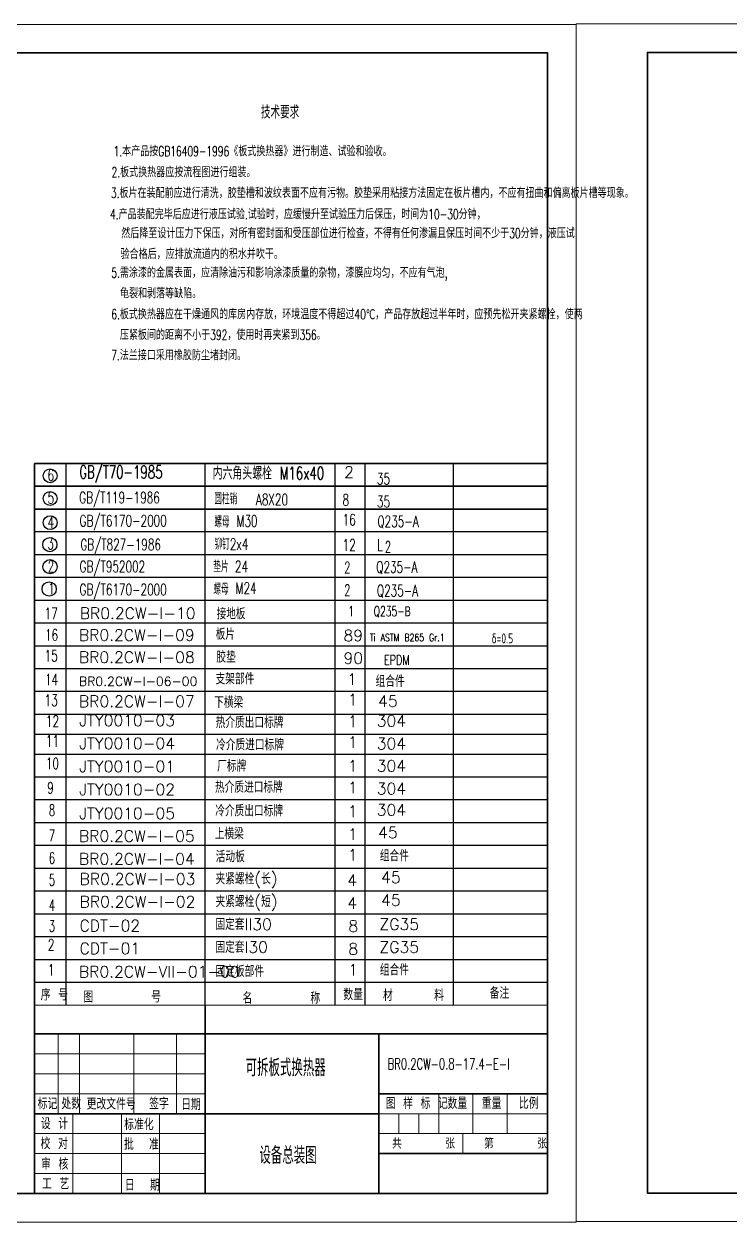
# Model space of a CAD drawing. Header units: millimetres. Extents: x -394 to 6212, y -2458 to 809.
# Drawn here: x 4521.4 to 4769.2, y -2457.9 to -2037.7 of the extents above; entities that cross this region are included whole.
import ezdxf

# ---------------------------------------------------------------- set-up
doc = ezdxf.new("R2010")
doc.units = ezdxf.units.MM
for name, color, linetype, lineweight, true_color in [('1', 1, 'Continuous', 18, 0xff0000), ('2', 2, 'Continuous', 18, 0xffff00), ('3尺寸线', 2, 'Continuous', 18, 0xffff00)]:
    doc.layers.add(name, color=color, linetype=linetype, lineweight=lineweight, true_color=true_color)
for name, color, linetype, lineweight in [('LAYER2', 2, 'Continuous', 25), ('粗实线层', 7, 'Continuous', 35), ('细实线层', 7, 'Continuous', 18)]:
    doc.layers.add(name, color=color, linetype=linetype, lineweight=lineweight)
doc.layers.add('尺寸线与文字层', color=2, linetype='Continuous')
doc.styles.add('HZ', font='txt.shx', dxfattribs={"width": 0.67, "bigfont": 'hztxt.shx'})
doc.styles.get("Standard").update_dxf_attribs({"font": 'txt.shx', "bigfont": 'gbcbig.shx'})

msp = doc.modelspace()

# ---------------------------------------------------------------- linework, layer by layer
at = {"layer": '1'}
for p, q in [((4705.13858, -2381.88314), (4525.13858, -2381.88314)), ((4525.13858, -2391.88314), (4705.13858, -2391.88314)), ((4525.13858, -2391.88314), (4705.13858, -2391.88314))]:
    msp.add_line(p, q, dxfattribs=at)
at = {"layer": '2', "ltscale": 0.5}
for points in [[(4121.13858, -2037.88314), (4715.13858, -2037.88314), (4715.13858, -2457.88314), (4121.13858, -2457.88314)], [(4715.13858, -2037.74983), (5309.13858, -2037.74983), (5309.13858, -2457.74983), (4715.13858, -2457.74983)]]:
    msp.add_lwpolyline(points, close=True, dxfattribs=at)
at = {"layer": 'LAYER2', "ltscale": 20}
for p, q in [((4536.21031, -2381.88314), (4536.21031, -2191.88314)), ((4584.93933, -2381.88314), (4584.93933, -2191.88314)), ((4630.56221, -2381.88314), (4630.56221, -2191.88314)), ((4641.17782, -2381.88314), (4641.17782, -2191.88314)), ((4672.09345, -2381.88314), (4672.09345, -2191.88314)), ((4705.13858, -2215.88314), (4525.13858, -2215.88314)), ((4705.13858, -2223.88314), (4525.13858, -2223.88314)), ((4705.13858, -2231.88314), (4525.13858, -2231.88314)), ((4705.13858, -2239.88314), (4525.13858, -2239.88314)), ((4705.13858, -2247.88314), (4525.13858, -2247.88314)), ((4705.13858, -2255.88314), (4525.13858, -2255.88314)), ((4705.13858, -2263.88314), (4525.13858, -2263.88314)), ((4705.13858, -2271.88314), (4525.13858, -2271.88314)), ((4705.13858, -2279.88314), (4525.13858, -2279.88314)), ((4705.13858, -2286.88314), (4525.13858, -2286.88314)), ((4705.13858, -2293.88314), (4525.13858, -2293.88314)), ((4705.13858, -2301.88314), (4525.13858, -2301.88314)), ((4705.13858, -2309.88314), (4525.13858, -2309.88314)), ((4705.13858, -2317.88314), (4525.13858, -2317.88314)), ((4705.13858, -2325.88314), (4525.13858, -2325.88314)), ((4705.13858, -2333.88314), (4525.13858, -2333.88314)), ((4705.13858, -2341.88314), (4525.13858, -2341.88314)), ((4705.13858, -2349.88314), (4525.13858, -2349.88314)), ((4705.13858, -2357.88314), (4525.13858, -2357.88314)), ((4705.13858, -2365.88314), (4525.13858, -2365.88314)), ((4705.13858, -2373.88314), (4525.38035, -2373.88314))]:
    msp.add_line(p, q, dxfattribs=at)
for centre, radius in [((4530.5778, -2196.18046), 2.436), ((4530.5778, -2204.18046), 2.436), ((4530.59296, -2212.6204), 2.436), ((4530.49271, -2220.3298), 2.5), ((4530.57412, -2228.08507), 2.5), ((4530.24562, -2235.89643), 2.5)]:
    msp.add_circle(centre, radius, dxfattribs=at)
at = {"layer": '粗实线层'}
for p, q in [((4705.13858, -2191.88314), (4525.13858, -2191.88314)), ((4525.13858, -2191.88314), (4525.13858, -2447.88314)), ((4705.13858, -2199.88314), (4525.13858, -2199.88314)), ((4705.13858, -2207.88314), (4525.13858, -2207.88314)), ((4584.93933, -2381.88314), (4584.93933, -2447.88314)), ((4525.13858, -2391.88314), (4705.13858, -2391.88314)), ((4645.93933, -2447.88314), (4645.93933, -2391.88314)), ((4645.93933, -2412.88314), (4705.13858, -2412.88314)), ((4645.93933, -2419.88314), (4525.13858, -2419.88314)), ((4645.93933, -2433.88314), (4705.13858, -2433.88314))]:
    msp.add_line(p, q, dxfattribs=at)
for points in [[(4705.13858, -2447.88314), (4146.13858, -2447.88314), (4146.13858, -2047.88314), (4705.13858, -2047.88314)], [(5299.13858, -2447.74983), (4740.13858, -2447.74983), (4740.13858, -2047.74983), (5299.13858, -2047.74983)]]:
    msp.add_lwpolyline(points, close=True, dxfattribs=at)
at = {"layer": '细实线层'}
for p, q in [((4533.43933, -2391.88314), (4533.43933, -2419.88314)), ((4540.93933, -2391.88314), (4540.93933, -2415.88314)), ((4559.93933, -2419.88314), (4559.93933, -2391.88314)), ((4574.93933, -2419.88314), (4574.93933, -2391.88314)), ((4525.13858, -2398.88314), (4584.93933, -2398.88314)), ((4540.93933, -2398.88314), (4540.93933, -2419.88314)), ((4584.93933, -2405.88314), (4525.13858, -2405.88314)), ((4525.13858, -2412.88314), (4584.93933, -2412.88314)), ((4666.93933, -2426.88314), (4666.93933, -2412.88314)), ((4678.93933, -2426.88314), (4678.93933, -2412.88314)), ((4690.93933, -2426.88314), (4690.93933, -2412.88314)), ((4538.52972, -2419.88314), (4538.52972, -2447.88314)), ((4555.58292, -2419.88314), (4555.58292, -2447.88314)), ((4568.96739, -2419.88314), (4568.96739, -2447.88314)), ((4645.93933, -2419.88314), (4705.13858, -2419.88314)), ((4652.93933, -2426.88314), (4652.93933, -2419.88314)), ((4659.93933, -2426.88314), (4659.93933, -2419.88314)), ((4525.13858, -2426.88314), (4584.93933, -2426.88314)), ((4645.93933, -2426.88314), (4705.13858, -2426.88314)), ((4675.43933, -2433.88314), (4675.43933, -2426.88314)), ((4584.93933, -2433.88314), (4525.13858, -2433.88314)), ((4525.13858, -2440.88314), (4584.93933, -2440.88314))]:
    msp.add_line(p, q, dxfattribs=at)

# ---------------------------------------------------------------- texts
at = {"layer": '2', "style": 'HZ', "width": 0.67}
for s, height, p in [('技术要求', 4.55, (4604.56228, -2070.90202)), ('1.本产品按GB16409-1996《板式换热器》进行制造、试验和验收。', 3.5, (4552.84447, -2084.12109)), ('2.板式换热器应按流程图进行组装。', 3.5, (4552.14303, -2091.48246)), ('3.板片在装配前应进行清洗，胶垫槽和波纹表面不应有污物。胶垫采用粘接方法固定在板片槽内，不应有扭曲和偏离板片槽等现象。', 3.5, (4551.91368, -2098.74808)), ('4.产品装配完毕后应进行液压试验.试验时，应缓慢升至试验压力后保压，时间为10-30分钟，', 3.5, (4551.60968, -2106.2167)), ('然后降至设计压力下保压，对所有密封面和受压部位进行检查，不得有任何渗漏且保压时间不少于30分钟，液压试', 3.5, (4555.5465, -2112.87003)), ('验合格后，应排放流道内的积水并吹干。', 3.5, (4555.3063, -2120.16145)), ('5.需涂漆的金属表面，应清除油污和影响涂漆质量的杂物，漆膜应均匀，不应有气泡,', 3.5, (4552.04198, -2126.71864)), ('龟裂和剥落等缺陷。', 3.5, (4555.10879, -2133.94247)), ('6.板式换热器应在干燥通风的库房内存放，环境温度不得超过40℃，产品存放超过半年时，应预先松开夹紧螺栓，使两', 3.5, (4552.03635, -2141.28723)), ('压紧板间的距离不小于392，使用时再夹紧到356。', 3.5, (4555.07922, -2148.51468)), ('7.法兰接口采用橡胶防尘堵封闭。', 3.5, (4552.00943, -2155.65326)), ('可拆板式换热器', 6, (4599.16083, -2406.75423)), ('BR0.2CW-0.8-17.4-E-I', 3.84, (4649.02704, -2404.34393)), ('设备总装图', 6, (4604.01086, -2437.48336))]:
    msp.add_text(s, height=height, dxfattribs=at).set_placement(p)
at = {"layer": '2', "insert": (4528.69049, -2246.48904), "char_height": 4, "width": 7.6571429, "attachment_point": 7}
msp.add_mtext('\\W0.67;17', dxfattribs=at)
at = {"layer": '2', "ltscale": 20, "attachment_point": 7, "style": 'HZ'}
for s, insert, char_height, width in [('接地板', (4589.05961, -2246.56692), 4, 12.06), ('Q235-{\\fArial|b0|i0|c0|p32;B}', (4644.14402, -2245.78444), 3.5, 21.105)]:
    msp.add_mtext(s, dxfattribs=dict(at, insert=insert, char_height=char_height, width=width))
at = {"layer": '2', "linetype": 'Continuous', "insert": (4635.17899, -2245.44526), "char_height": 3.5, "width": 3.35, "attachment_point": 7, "style": 'HZ'}
msp.add_mtext('\\T1;1', dxfattribs=at)
at = {"layer": '2', "ltscale": 0.5, "insert": (4685.47208, -2254.96586), "char_height": 3.5, "width": 16.1663269, "attachment_point": 7, "style": 'HZ'}
msp.add_mtext('δ=0.5', dxfattribs=at)
at = {"layer": '3尺寸线', "linetype": 'Continuous', "lineweight": 25, "char_height": 4.5, "attachment_point": 1, "style": 'HZ'}
for s, insert in [('GB/T70-1985', (4540.83088, -2192.62844)), ('内六角头螺栓 M16x40', (4587.62206, -2193.02505))]:
    msp.add_mtext(s, dxfattribs=dict(at, insert=insert))
at = {"layer": 'LAYER2', "ltscale": 20, "width": 0.67}
for s, p in [('6', (4529.6928, -2197.94696)), ('35', (4645.24534, -2199.25053)), ('GB/T119-1986', (4540.83084, -2205.82278)), ('5', (4529.6928, -2205.94696)), ('圆柱销', (4588.20256, -2206.23637)), ('A8X20', (4602.79367, -2206.54766)), ('8', (4633.21746, -2206.66867)), ('35', (4645.24534, -2207.25053)), ('GB/T6170-2000', (4540.96584, -2213.97276)), ('16', (4633.21746, -2213.61454)), ('4', (4529.72896, -2214.5339)), ('螺母', (4588.20256, -2214.3063)), ('M30', (4596.02817, -2214.05409)), ('Q235-A', (4645.43277, -2214.1964)), ('3', (4529.62909, -2222.00892)), ('GB/T827-1986', (4541.21828, -2222.29995)), ('铆钉2x4', (4588.26912, -2222.14265)), ('12', (4633.21746, -2222.45248)), ('L', (4645.34339, -2222.4738)), ('2', (4647.99316, -2223.10855)), ('2', (4529.74817, -2229.95467)), ('GB/T952002', (4540.96584, -2230.02277)), ('垫片', (4587.86656, -2230.02277)), ('24', (4595.43973, -2230.02277)), ('2', (4633.72233, -2230.3326)), ('Q235-A', (4645.03273, -2230.19349)), ('1', (4529.87992, -2237.70799)), ('GB/T6170-2000', (4540.96584, -2238.09335)), ('螺母', (4587.86656, -2237.84114)), ('M24', (4595.69217, -2237.58894)), ('2', (4633.72233, -2238.3326)), ('Q235-A', (4645.24827, -2238.48062)), ('16', (4528.81586, -2253.9757)), ('15', (4528.68705, -2261.29875)), ('14', (4528.81586, -2269.60689)), ('13', (4528.68705, -2276.92994)), ('12', (4529.15431, -2284.28124)), ('11', (4529.15431, -2291.18766)), ('10', (4529.10125, -2299.08398)), ('9', (4529.60856, -2307.61759)), ('8', (4530.09645, -2315.48329)), ('7', (4530.09645, -2324.29736)), ('6', (4530.09645, -2332.25846)), ('5', (4530.09645, -2339.93524)), ('4', (4530.09645, -2348.74931)), ('3', (4530.09645, -2356.10286)), ('2', (4529.81174, -2362.64234)), ('1', (4529.81174, -2371.45641))]:
    msp.add_text(s, height=4, dxfattribs=at).set_placement(p)
at = {"layer": 'LAYER2', "ltscale": 20, "attachment_point": 1}
for s, insert, char_height in [('2', (4633.7322, -2192.91551), 4), ('BR0.2CW-I-10', (4540.97738, -2242.411), 4), ('BR0.2CW-I-09', (4540.68141, -2250.06133), 4), ('板片', (4588.67731, -2249.71543), 4), ('89', (4633.52531, -2250.19837), 4), ('BR0.2CW-I-08', (4540.68141, -2257.80709), 4), ('胶垫', (4588.92975, -2257.72405), 4), ('90', (4633.52531, -2258.14667), 4), ('BR0.2CW-I-06-00', (4540.69414, -2266.6469), 3.2), ('支架部件', (4588.63378, -2265.37437), 4), ('1', (4634.82222, -2265.55195), 4), ('组合件', (4644.78576, -2266.21756), 4), ('1', (4635.08982, -2272.70522), 4), ('BR0.2CW-I-07', (4540.69414, -2273.27836), 4), ('下横梁', (4588.1524, -2273.60374), 4), ('45', (4645.69733, -2273.20866), 4), ('JTY0010-03', (4540.81907, -2279.97623), 4), ('热介质出口标牌', (4588.66593, -2280.66566), 4), ('1', (4635.08982, -2280.30525), 4), ('304', (4645.18799, -2280.13445), 4), ('JTY0010-04', (4540.81907, -2288.05015), 4), ('冷介质进口标牌', (4588.82079, -2288.49742), 4), ('1', (4635.08982, -2287.60237), 4), ('304', (4645.18799, -2288.13445), 4), ('JTY0010-01', (4540.81907, -2296.13279), 4), ('厂标牌', (4589.20244, -2295.92934), 4), ('1', (4635.08982, -2295.92862), 4), ('304', (4645.18799, -2295.91161), 4), ('JTY0010-02', (4540.81907, -2304.20672), 4), ('热介质进口标牌', (4588.42761, -2303.367), 4), ('1', (4635.08982, -2303.53084), 4), ('304', (4645.18799, -2303.91161), 4), ('JTY0010-05', (4540.81907, -2312.60509), 4), ('冷介质出口标牌', (4588.52291, -2311.64856), 4), ('1', (4635.08982, -2311.85709), 4), ('304', (4645.18799, -2311.35451), 4), ('BR0.2CW-I-05', (4540.69414, -2320.52977), 4), ('上横梁', (4588.3402, -2319.66017), 4), ('1', (4635.08982, -2319.85709), 4), ('45', (4645.69733, -2319.27186), 4), ('活动板', (4588.68891, -2327.72187), 4), ('1', (4635.08982, -2327.14612), 4), ('组合件', (4646.28556, -2327.41833), 4), ('BR0.2CW-I-04', (4540.69414, -2328.52977), 4), ('BR0.2CW-I-03', (4540.91918, -2335.57926), 4), ('夹紧螺栓(长)', (4588.62689, -2335.46897), 4), ('45', (4646.73188, -2334.99169), 4), ('4', (4634.8354, -2336.03919), 4), ('BR0.2CW-I-02', (4540.91918, -2343.57926), 4), ('夹紧螺栓(短)', (4588.62689, -2343.46897), 4), ('4', (4634.8354, -2344.03919), 4), ('45', (4646.73188, -2342.99169), 4), ('CDT-02', (4540.91918, -2351.9545), 4), ('固定套II30', (4588.58418, -2351.47789), 4), ('8', (4635.23663, -2352.10805), 4), ('ZG35', (4646.14981, -2351.47239), 4), ('CDT-01', (4540.91918, -2359.9545), 4), ('固定套I30', (4588.58418, -2359.47789), 4), ('8', (4635.23663, -2360.10805), 4), ('ZG35', (4646.14981, -2359.47239), 4), ('BR0.2CW-VII-01-00', (4540.69414, -2368.10646), 4), ('固定板部件', (4588.6424, -2367.94431), 4), ('1', (4635.20437, -2367.41285), 4), ('组合件', (4646.28556, -2367.41833), 4)]:
    msp.add_mtext(s, dxfattribs=dict(at, insert=insert, char_height=char_height))
at = {"layer": '尺寸线与文字层', "style": 'HZ', "width": 0.75}
for s, height, p in [('Ti ASTM B265 Gr.1', 2.64, (4642.74587, -2254.23982)), ('EPDM', 3.3, (4647.74272, -2262.44197)), ('序 号', 4, (4527.29831, -2380.18484)), ('图       号', 4, (4542.25641, -2380.90303)), ('名       称', 4, (4598.09973, -2381.33894)), ('数量', 4, (4633.45667, -2380.07951)), ('材     料', 4, (4647.35855, -2380.35487)), ('备注', 4, (4684.81378, -2379.56708)), ('标记', 4, (4526.2197, -2418.36534)), ('处数', 4, (4534.55276, -2418.32293)), ('更改文件号', 4, (4543.39595, -2418.43823)), (' 签字', 4, (4562.68038, -2418.33447)), ('日期', 4, (4576.56479, -2418.62841)), ('图 样 标 记', 4, (4648.33467, -2418.21716)), ('数量', 4, (4670.02196, -2418.21716)), ('重量', 4, (4682.05494, -2418.21716)), ('比例', 4, (4695.09601, -2418.21716)), ('设 计', 4, (4527.3472, -2425.35109)), ('标准化', 4, (4556.57538, -2425.65574)), ('校 对', 4, (4527.24188, -2432.32749)), ('批  准', 4, (4556.52299, -2432.56955)), ('共      张    第      张', 3.5, (4650.56057, -2432.10419)), ('审 核', 4, (4527.42078, -2439.53484)), ('工 艺', 4, (4527.74655, -2446.44864)), ('日  期', 4, (4556.83708, -2446.89824))]:
    msp.add_text(s, height=height, dxfattribs=at).set_placement(p)

doc.saveas('drawing.dxf')
